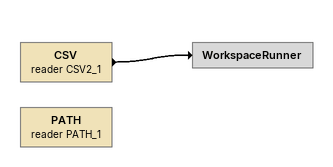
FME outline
CSV (reader CSV2_1)
    -> WorkspaceRunner
WorkspaceRunner
PATH (reader PATH_1)
